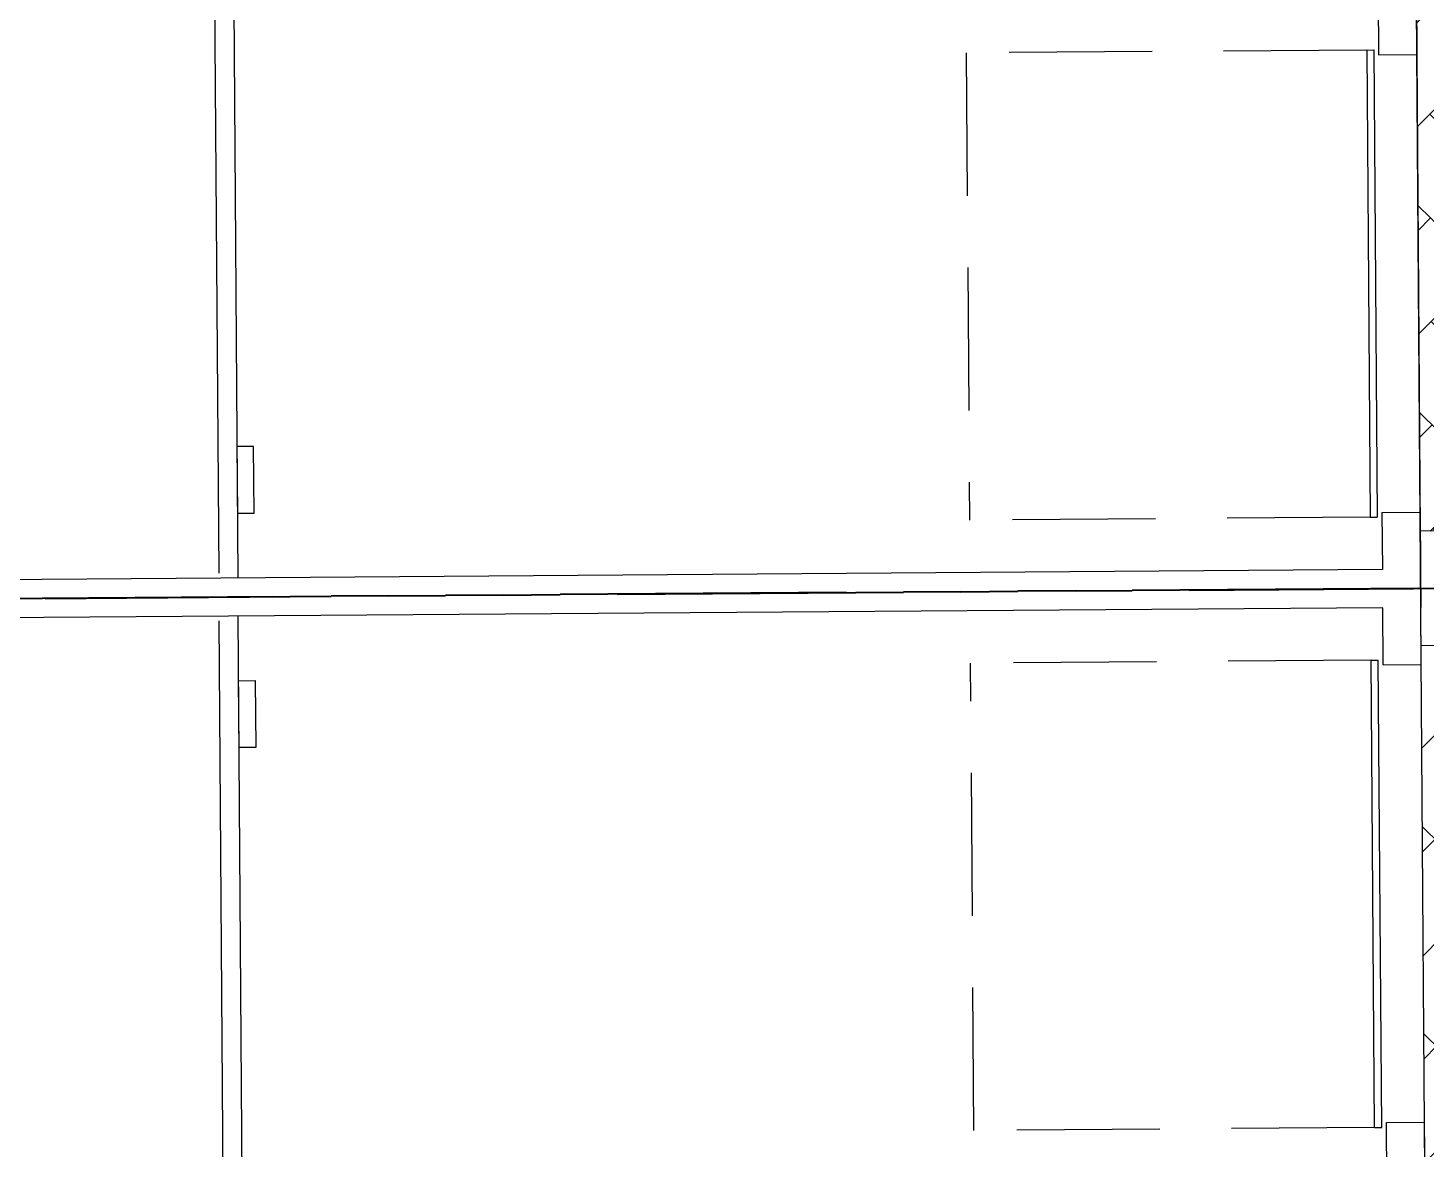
# Model space of a CAD drawing. Header units: feet. Extents: x 919634 to 928945, y 707022 to 708026.
# Drawn here: x 920164.87 to 920189.3, y 707504.82 to 707524.41 of the extents above; entities that cross this region are included whole.
import ezdxf

# ---------------------------------------------------------------- set-up
doc = ezdxf.new("R2010")
doc.units = ezdxf.units.FT
doc.header["$LTSCALE"] = 20
doc.header["$MEASUREMENT"] = 0
doc.linetypes.add('Site Plan$0$HIDDEN2', pattern=[0.1875, 0.125, -0.0625])
doc.linetypes.add('Site Plan$0$PHANTOM2', pattern=[1.25, 0.625, -0.125, 0.125, -0.125, 0.125, -0.125])
for name, color, linetype in [('-u-site-xref', 7, 'Continuous'), ('Site Plan$0$-u-site-bldg_interior', 252, 'Continuous'), ('Site Plan$0$SP-BLDG-ROOF ABOVE', 4, 'Site Plan$0$HIDDEN2'), ('Site Plan$0$SP-LOT PAVERS', 254, 'Continuous')]:
    doc.layers.add(name, color=color, linetype=linetype)
for name, color, linetype, lineweight in [('Site Plan$0$SP-LOT LINES', 252, 'Site Plan$0$PHANTOM2', 40), ('Site Plan$0$SP-SIDEWALK', 2, 'Continuous', 25), ('SP-BUILDING-FOOTPRINT', 1, 'Continuous', 25)]:
    doc.layers.add(name, color=color, linetype=linetype, lineweight=lineweight)
doc.layers.get('-u-site-xref').off()
pattern_1 = [(315.4182178492434, (0, 0), (1.810145136983853, 0.01321298806884015), [3.84, -1.28]), (45.41821784924338, (0.9116790626081567, -0.8984660745381309), (1.810145136983853, 0.01321298806884), [3.84, -1.28])]

# ---------------------------------------------------------------- blocks, each defined once
blk = doc.blocks.new('Site Plan')
at = {"layer": 'Site Plan$0$SP-LOT PAVERS'}
h = blk.add_hatch(dxfattribs=at)
h.set_pattern_fill('AR-HBONE', color=256, scale=0.32, angle=-89.58178215075662)
h.set_pattern_definition(pattern_1)
h.paths.add_polyline_path([(920189.0212240964, 707534.619315449), (920209.0206913041, 707534.765299722), (920209.1594002905, 707515.7625279054), (920189.1992488647, 707515.6168306145), (920189.1262567255, 707525.6165645736), (920168.8767961777, 707525.4687554974), (920168.7989379029, 707536.1351374493), (920174.1609663836, 707536.1742614423), (920174.2096273348, 707529.5078371727), (920189.0577437346, 707529.6162196337)])
h = blk.add_hatch(dxfattribs=at)
h.set_pattern_fill('AR-HBONE', color=256, scale=0.32, angle=-89.58178215075662)
h.set_pattern_definition(pattern_1)
h.paths.add_polyline_path([(920189.3132165667, 707494.6171034196), (920209.3126837746, 707494.7630876924), (920209.1739987178, 707513.7625811846), (920189.2138472918, 707513.6168838936), (920189.2868394257, 707503.6171506451), (920169.0373802983, 707503.4691469759), (920169.1152385771, 707492.8027644651), (920174.477305751, 707492.842111077), (920174.4286457032, 707499.5084115606), (920189.2767217869, 707499.6167937274)])
at = {"layer": 'Site Plan$0$-u-site-bldg_interior'}
for p, q in [((920168.1079598555, 707528.0465456016), (920168.2040661685, 707514.8802296896)), ((920189.1262567255, 707525.6165645736), (920189.1384220816, 707523.9499423064)), ((920188.464473961, 707524.9450495243), (920188.4717731747, 707523.945076164)), ((920168.4650067533, 707524.7990652515), (920168.5379988898, 707514.7993316476)), ((920188.2628371235, 707524.0268866078), (920188.3878337935, 707524.0277990095)), ((920188.2628371235, 707524.0268866078), (920188.3224473682, 707515.860437498)), ((920188.3878337935, 707524.0277990095), (920188.4474440382, 707515.8613498997)), ((920188.4717731747, 707523.945076164), (920189.1384220816, 707523.9499423064)), ((920188.5301668838, 707515.9452892808), (920189.1968157907, 707515.9501554233)), ((920188.5301668838, 707515.9452892808), (920188.5374660975, 707514.9453159205)), ((920189.1968157907, 707515.9501554233), (920189.2041150044, 707514.9501820629)), ((920188.3224473682, 707515.860437498), (920188.4474440382, 707515.8613498997)), ((920188.5374660975, 707514.9453159205), (920133.1222757094, 707514.5408178311)), ((920189.2041150044, 707514.9501820629), (920189.2089811468, 707514.2835331559)), ((920188.5423322399, 707514.2786670135), (920132.5044617153, 707513.8696237277)), ((920188.5496314536, 707513.2786936531), (920188.5423322399, 707514.2786670135)), ((920189.2162803605, 707513.2835597956), (920189.2089811468, 707514.2835331559)), ((920168.3062551594, 707500.8806026443), (920168.2101488465, 707514.0469185561)), ((920168.6158571687, 707504.1329491368), (920168.5428650322, 707514.1326827406)), ((920188.3406954024, 707513.360504097), (920188.4656920724, 707513.3614164987)), ((920188.400305647, 707505.1940549872), (920188.3406954024, 707513.360504097)), ((920188.5253023171, 707505.1949673889), (920188.4656920724, 707513.3614164987)), ((920188.5496314536, 707513.2786936531), (920189.2162803605, 707513.2835597956)), ((920168.5511200452, 707513.0017673348), (920168.8427789421, 707513.003896272)), ((920168.5596357945, 707511.8351317476), (920168.5511200452, 707513.0017673348)), ((920168.8427789421, 707513.003896272), (920168.8512946913, 707511.8372606849)), ((920168.8512946913, 707511.8372606849), (920168.5596357945, 707511.8351317476)), ((920188.400305647, 707505.1940549872), (920188.5253023171, 707505.1949673889)), ((920188.6080251627, 707505.27890677), (920189.2746740696, 707505.2837729125)), ((920188.6153243764, 707504.2789334096), (920188.6080251627, 707505.27890677)), ((920189.2868394257, 707503.6171506451), (920189.2746740696, 707505.2837729125))]:
    blk.add_line(p, q, dxfattribs=at)
blk.add_lwpolyline([(920168.8128870243, 707517.0990115779), (920168.5212281274, 707517.0968826406), (920168.5297438768, 707515.9302470535), (920168.8214027735, 707515.9323759909)], close=True, dxfattribs=at)
at = {"layer": 'Site Plan$0$SP-BLDG-ROOF ABOVE'}
for p, q in [((920188.2627963206, 707524.0269530129), (920181.2629827979, 707523.9758585173)), ((920188.2628371235, 707524.0268866078), (920181.2630236008, 707523.9757921122)), ((920188.2628371235, 707524.0268866078), (920181.2630236008, 707523.9757921122)), ((920181.2630236008, 707523.9757921122), (920181.3226338455, 707515.8093430025)), ((920181.2630236008, 707523.9757921122), (920181.3226338455, 707515.8093430025)), ((920188.3224473682, 707515.860437498), (920181.3226338455, 707515.8093430025)), ((920188.3224473682, 707515.860437498), (920181.3226338455, 707515.8093430025)), ((920188.3406954024, 707513.360504097), (920181.3408818796, 707513.3094096015)), ((920181.4004921244, 707505.1429604917), (920181.3408818796, 707513.3094096015)), ((920188.3406963359, 707513.3603762035), (920181.3408828132, 707513.309281708)), ((920181.4004930579, 707505.1428325982), (920181.3408828132, 707513.309281708)), ((920188.400305647, 707505.1940549872), (920181.4004921244, 707505.1429604917)), ((920188.4003065806, 707505.1939270938), (920181.4004930579, 707505.1428325982))]:
    blk.add_line(p, q, dxfattribs=at)
at = {"layer": 'Site Plan$0$SP-LOT LINES', "ltscale": 0.4}
for p, q in [((920209.1666995042, 707514.7625545451), (920115.169203628, 707514.0764284626)), ((920115.169203628, 707514.0764284626), (920209.1666995042, 707514.7625545451))]:
    blk.add_line(p, q, dxfattribs=at)
at = {"layer": 'Site Plan$0$SP-SIDEWALK'}
for p, q in [((920189.1384220816, 707523.9499423064), (920189.1992488645, 707515.6168306146)), ((920209.1594002905, 707515.7625279054), (920189.1992488647, 707515.6168306145)), ((920189.2138472918, 707513.6168838936), (920209.1739987178, 707513.7625811846))]:
    blk.add_line(p, q, dxfattribs=at)

msp = doc.modelspace()

# ---------------------------------------------------------------- block references
at = {"layer": '-u-site-xref'}
msp.add_blockref('Site Plan', (0, 0), dxfattribs=at)

# ---------------------------------------------------------------- next in the draw order: linework, layer by layer
at = {"layer": 'SP-BUILDING-FOOTPRINT'}
msp.add_lwpolyline([(920197.3245154965, 707481.6752339058), (920197.2417906055, 707493.0083296777), (920169.1152371567, 707492.8029590582), (920169.0373788779, 707503.4693415689), (920189.2868394257, 707503.6171506451), (920189.1262567255, 707525.6165645737), (920168.8767961777, 707525.4687554974), (920168.7989379029, 707536.1351374493), (920176.6760313297, 707536.1926355688), (920176.5933069084, 707547.5256669864), (920196.8427674561, 707547.6734760626), (920196.7600425656, 707559.006571751), (920185.9270443065, 707558.9274973593), (920185.84918611, 707569.5938798707), (920165.5997255623, 707569.4460707946), (920165.5170011409, 707580.779102212), (920133.351191382, 707580.54431084)], dxfattribs=at)

doc.saveas('drawing.dxf')
